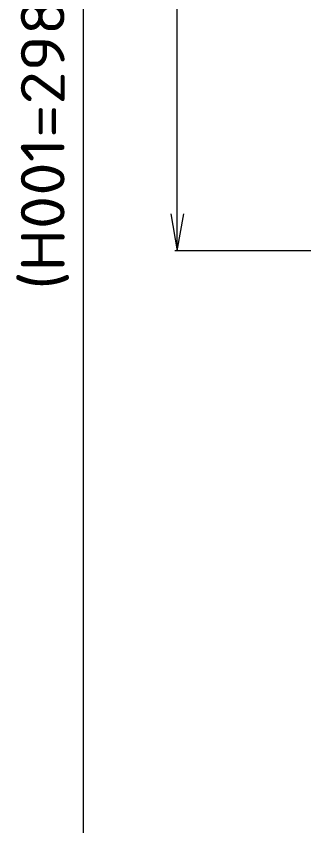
# Model space of a CAD drawing. Header units: millimetres. Extents: x 120 to 10915, y 515 to 8014.
# Drawn here: x 266 to 496, y 4710 to 5357 of the extents above; entities that cross this region are included whole.
import ezdxf
from ezdxf.enums import TextEntityAlignment as Align

# ---------------------------------------------------------------- set-up
doc = ezdxf.new("R2010")
doc.units = ezdxf.units.MM
doc.layers.add('201_Dimensions', color=7, linetype='Continuous', lineweight=13)
doc.styles.get("Standard").update_dxf_attribs({"font": 'isocp.shx'})

# ---------------------------------------------------------------- blocks, each defined once
blk = doc.blocks.new('BLOCK30')
at = {"layer": '201_Dimensions', "color": 2, "lineweight": 18}
for p, q in [((395, 1270), (395, 3249)), ((920, 1270), (393, 1270))]:
    blk.add_line(p, q, dxfattribs=at)
blk.add_lwpolyline([(389.790558, 1299.544189), (395, 1270), (400.209442, 1299.544189)], dxfattribs=at)
blk = doc.blocks.new('BLOCK33')
at = {"layer": '201_Dimensions', "color": 2, "lineweight": 18}
blk.add_line((320, 297), (320, 3259), dxfattribs=at)
at = {"layer": '201_Dimensions', "color": 2, "lineweight": 18, "width": 0.767626}
blk.add_text('(H001=2983)   H002=', height=35, rotation=90, dxfattribs=at).set_placement((305, 1238.873901), (305, 1728.874878), align=Align.FIT)

msp = doc.modelspace()

# ---------------------------------------------------------------- block references
at = {"layer": '201_Dimensions', "lineweight": 0}
for name in ['BLOCK33', 'BLOCK30']:
    msp.add_blockref(name, (0, 3900), dxfattribs=at)

doc.saveas('drawing.dxf')
